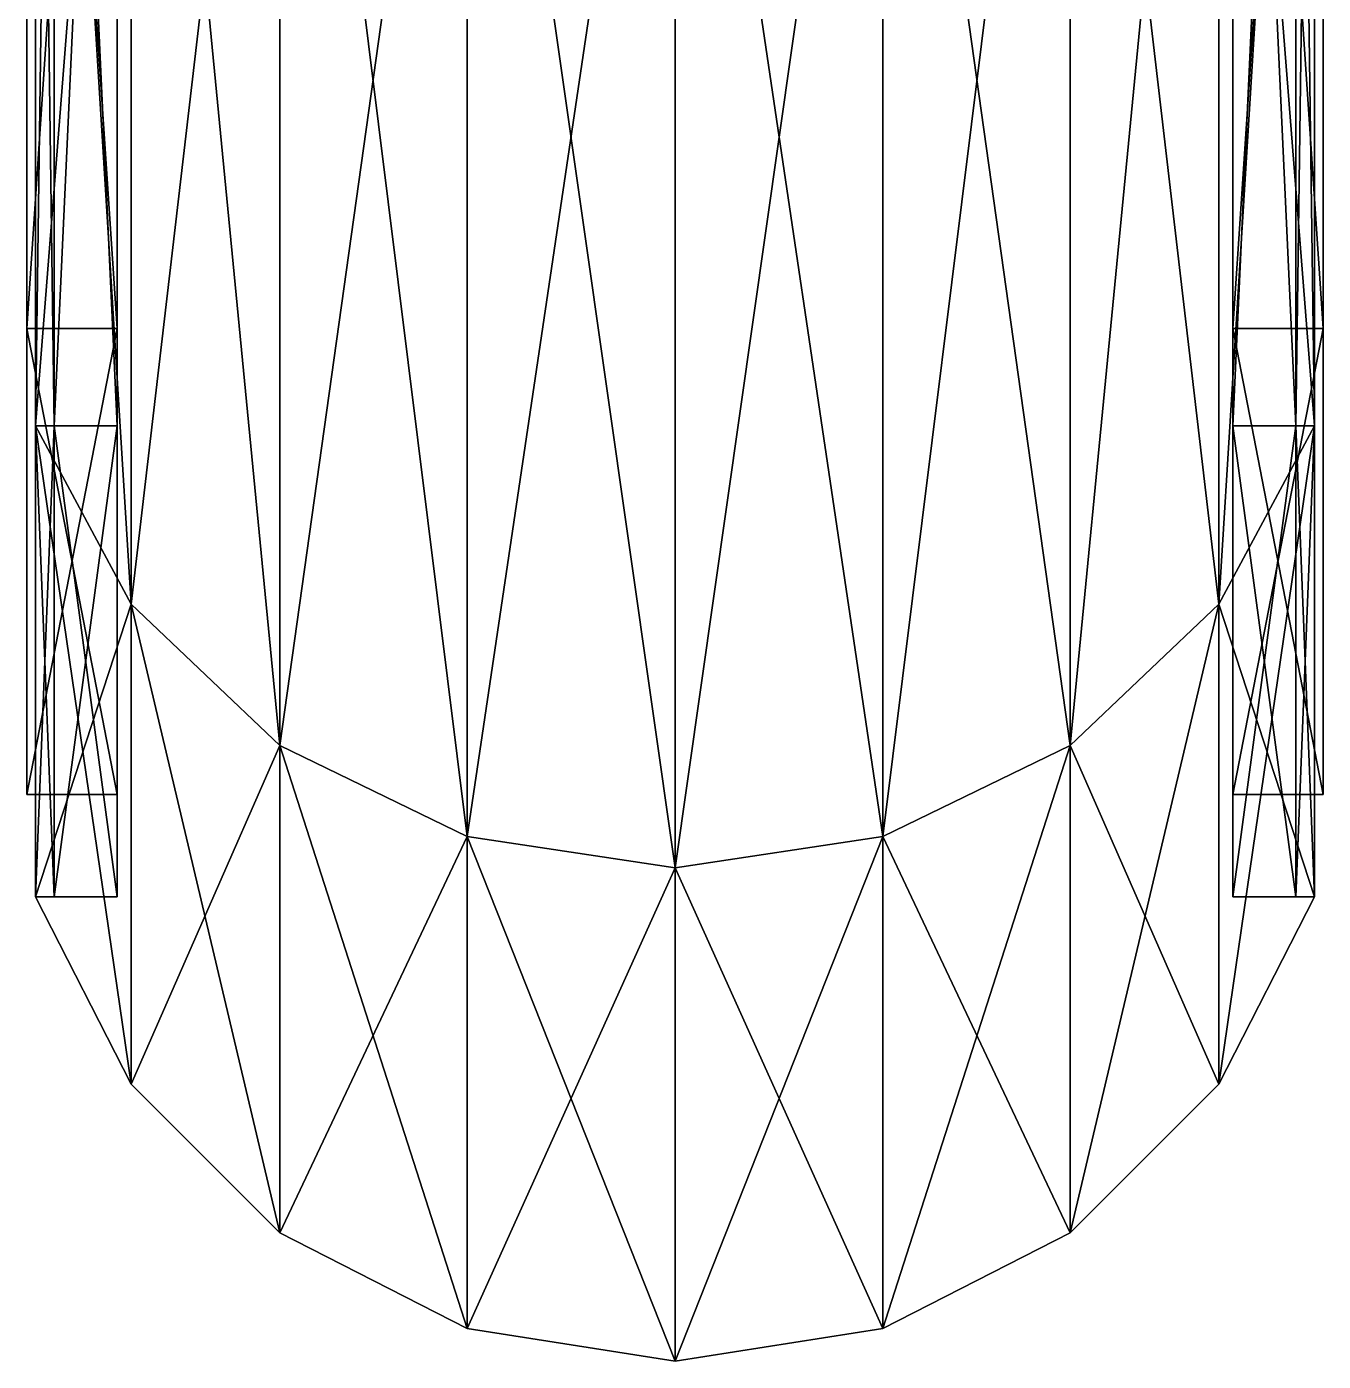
# Model space of a CAD drawing. Header units: centimetres. Extents: x -9.1 to 9.1, y -0.1 to 15.5.
# Drawn here: x -8.258 to -7.294, y -0.114 to 0.878 of the extents above; entities that cross this region are included whole.
import ezdxf

# ---------------------------------------------------------------- set-up
doc = ezdxf.new("R2010")
doc.units = ezdxf.units.CM
doc.header["$MEASUREMENT"] = 0

msp = doc.modelspace()

# ---------------------------------------------------------------- meshes
at = {"color": 254, "true_color": 0xcccccc}
mesh = msp.add_polyface(dxfattribs=at)
corners = [(-7.3718, 0.44862, -2.25394), (-7.30078, 1.59741, -4.20532), (-7.3718, 1.48465, -4.28724), (-7.30078, 1.59741, 4.20532), (-7.30078, 0.58119, 2.21087), (-7.3718, 1.48465, 4.28724), (-7.48242, 0.34342, -2.28812), (-7.48242, 1.39516, -4.35226), (-7.3718, 0.44862, 2.25394), (-7.48242, 1.39516, 4.35226), (-8.18082, 0.44862, -2.25394), (-8.07021, 1.39516, -4.35226), (-8.18082, 1.48465, -4.28724), (-8.0702, 1.39516, 4.35226), (-8.07021, 0.34342, 2.28812), (-8.18082, 1.48465, 4.28724), (-8.25184, 0.58119, -2.21087), (-8.25184, 1.59741, -4.20532), (-8.18082, 0.44862, 2.25394), (-8.25184, 1.59741, 4.20532), (-7.30078, 1.59741, -4.20532), (-7.30078, 0.58119, -2.21087), (-7.31448, 1.59741, -4.20532), (-7.31448, 0.58119, 2.21087), (-7.30078, 1.59741, 4.20532), (-7.31448, 1.59741, 4.20532), (-8.23814, 0.58119, -2.21087), (-8.25184, 1.59741, -4.20532), (-8.23814, 1.59741, -4.20532), (-8.25184, 1.59741, 4.20532), (-8.25184, 0.58119, 2.21087), (-8.23814, 1.59741, 4.20532), (-7.31448, 1.59741, -4.20532), (-7.31448, 0.58119, -2.21087), (-7.36152, 1.59741, -4.20532), (-7.36152, 0.58119, 2.21087), (-7.31448, 1.59741, 4.20532), (-7.36152, 1.59741, 4.20532), (-8.19111, 0.58119, -2.21087), (-8.23814, 1.59741, -4.20532), (-8.19111, 1.59741, -4.20532), (-8.23814, 1.59741, 4.20532), (-8.23814, 0.58119, 2.21087), (-8.19111, 1.59741, 4.20532), (-7.36152, 1.59741, -4.20532), (-7.36152, 0.58119, -2.21087), (-7.36152, 1.65887, -4.16066), (-7.36152, 0.65344, 2.18739), (-7.36152, 1.59741, 4.20532), (-7.36152, 1.65887, 4.16066), (-8.19111, 0.65344, -2.18739), (-8.19111, 1.59741, -4.20532), (-8.19111, 1.65887, -4.16066), (-8.19111, 1.59741, 4.20532), (-8.19111, 0.58119, 2.21087), (-8.19111, 1.65887, 4.16066), (-7.36152, 1.65887, -4.16066), (-7.36152, 0.65344, -2.18739), (-7.29415, 1.65887, -4.16066), (-7.29415, 0.65344, 2.18739), (-7.36152, 1.65887, 4.16066), (-7.29415, 1.65887, 4.16066), (-8.25848, 0.65344, -2.18739), (-8.19111, 1.65887, -4.16066), (-8.25848, 1.65887, -4.16066), (-8.19111, 1.65887, 4.16066), (-8.19111, 0.65344, 2.18739), (-8.25848, 1.65887, 4.16066), (-7.29415, 1.65887, -4.16066), (-7.29415, 0.65344, -2.18739), (-7.29415, 2.19434, -3.77162), (-7.29415, 1.28292, -1.98286), (-7.29415, 0.65344, 2.18739), (-7.29415, 1.65887, 4.16066), (-7.29415, 1.28292, 1.98286), (-7.29415, 2.19434, 3.77162), (-8.25848, 0.65344, -2.18739), (-8.25848, 1.65887, -4.16066), (-8.25848, 1.28292, -1.98286), (-8.25848, 2.19434, -3.77162), (-8.25848, 1.65887, 4.16066), (-8.25848, 0.65344, 2.18739), (-8.25848, 2.19434, 3.77162), (-8.25848, 1.28292, 1.98286), (-7.32126, 2.19434, -3.77162), (-7.29415, 1.28292, -1.98286), (-7.32126, 1.28292, -1.98286), (-7.29415, 1.28292, -1.98286), (-7.29415, 0.96887), (-7.32126, 1.28292, -1.98286), (-7.32126, 0.96887), (-7.32126, 0.96887), (-7.29415, 1.28292, 1.98286), (-7.32126, 1.28292, 1.98286), (-7.29415, 1.28292, 1.98286), (-7.29415, 2.19434, 3.77162), (-7.32126, 1.28292, 1.98286), (-8.25848, 1.28292, -1.98286), (-8.25848, 2.19434, -3.77162), (-8.23137, 1.28292, -1.98286), (-8.23137, 0.96887), (-8.25848, 1.28292, -1.98286), (-8.23137, 1.28292, -1.98286), (-8.25848, 1.28292, 1.98286), (-8.25848, 0.96887), (-8.23137, 1.28292, 1.98286), (-8.23137, 0.96887), (-8.23137, 2.19434, 3.77162), (-8.25848, 1.28292, 1.98286), (-8.23137, 1.28292, 1.98286), (-7.38231, 2.19434, -3.77162), (-7.32126, 1.28292, -1.98286), (-7.38231, 1.28292, -1.98286), (-7.32126, 1.28292, -1.98286), (-7.32126, 0.96887), (-7.38231, 1.28292, -1.98286), (-7.38231, 0.96887), (-7.32126, 0.96887), (-7.32126, 1.28292, 1.98286), (-7.38231, 0.96887), (-7.38231, 1.28292, 1.98286), (-7.32126, 1.28292, 1.98286), (-7.32126, 2.19434, 3.77162), (-7.38231, 1.28292, 1.98286), (-8.23137, 1.28292, -1.98286), (-8.23137, 2.19434, -3.77162), (-8.17031, 1.28292, -1.98286), (-8.17031, 0.96887), (-8.23137, 1.28292, -1.98286), (-8.17031, 1.28292, -1.98286), (-8.23137, 1.28292, 1.98286), (-8.23137, 0.96887), (-8.17031, 1.28292, 1.98286), (-8.17031, 2.19434, 3.77162), (-8.23137, 1.28292, 1.98286), (-8.17031, 1.28292, 1.98286), (-7.77631, 2.19434, -3.77162), (-7.38231, 1.28292, -1.98286), (-7.77631, 1.28292, -1.98286), (-7.38231, 1.28292, -1.98286), (-7.38231, 0.96887), (-7.77631, 1.28292, -1.98286), (-7.77631, 0.96887), (-7.38231, 1.28292, 1.98286), (-7.77631, 1.28292, 1.98286), (-7.38231, 1.28292, 1.98286), (-7.38231, 2.19434, 3.77162), (-7.77631, 1.28292, 1.98286), (-8.17031, 1.28292, -1.98286), (-8.17031, 2.19434, -3.77162), (-7.77631, 1.28292, -1.98286), (-7.77631, 0.96887), (-8.17031, 1.28292, -1.98286), (-7.77631, 1.28292, -1.98286), (-8.17031, 1.28292, 1.98286), (-8.17031, 0.96887), (-7.77631, 1.28292, 1.98286), (-7.77631, 2.19434, 3.77162), (-8.17031, 1.28292, 1.98286), (-7.77631, 1.28292, 1.98286)]
mesh.append_faces([[corners[k] for k in face] for face in [(0, 1, 2), (3, 4, 5), (6, 2, 7), (5, 8, 9), (10, 11, 12), (13, 14, 15), (16, 12, 17), (15, 18, 19), (20, 21, 22), (23, 24, 25), (26, 27, 28), (29, 30, 31), (32, 33, 34), (35, 36, 37), (38, 39, 40), (41, 42, 43), (44, 45, 46), (47, 48, 49), (50, 51, 52), (53, 54, 55), (56, 57, 58), (59, 60, 61), (62, 63, 64), (65, 66, 67), (68, 69, 70), (70, 69, 71), (72, 73, 74), (74, 73, 75), (76, 77, 78), (78, 77, 79), (80, 81, 82), (82, 81, 83), (84, 85, 86), (87, 88, 89), (89, 88, 90), (91, 92, 93), (94, 95, 96), (97, 98, 99), (100, 101, 102), (103, 104, 105), (105, 104, 106), (107, 108, 109), (110, 111, 112), (113, 114, 115), (115, 114, 116), (117, 118, 119), (119, 118, 120), (121, 122, 123), (124, 125, 126), (127, 128, 129), (130, 131, 132), (133, 134, 135), (136, 137, 138), (139, 140, 141), (142, 143, 144), (145, 146, 147), (148, 149, 150), (151, 152, 153), (154, 155, 156), (157, 158, 159)]], dxfattribs={"color": 254})
mesh = msp.add_polyface(dxfattribs=at)
corners = [(-7.30078, 0.58119, -2.21087), (-7.30078, 1.59741, -4.20532), (-7.3718, 0.44862, -2.25394), (-7.3718, 1.48465, 4.28724), (-7.30078, 0.58119, 2.21087), (-7.3718, 0.44862, 2.25394), (-7.3718, 1.48465, -4.28724), (-7.48242, 0.34342, -2.28812), (-7.48242, 1.39516, 4.35226), (-7.48242, 0.34342, 2.28812), (-7.48242, 1.39516, -4.35226), (-7.6218, 0.27588, -2.31007), (-7.6218, 1.3377, -4.39401), (-7.6218, 1.3377, 4.39401), (-7.6218, 0.27588, 2.31007), (-7.77631, 0.2526, -2.31763), (-7.77631, 1.3179, -4.40839), (-7.77631, 1.3179, 4.40839), (-7.77631, 0.2526, 2.31763), (-7.93082, 0.27588, -2.31007), (-7.93082, 1.3377, -4.39401), (-7.93082, 1.3377, 4.39401), (-7.93082, 0.27588, 2.31007), (-8.07021, 0.34342, -2.28812), (-8.07021, 1.39516, -4.35226), (-8.0702, 1.39516, 4.35226), (-8.07021, 0.34342, 2.28812), (-8.18082, 0.44862, -2.25394), (-8.18082, 1.48465, 4.28724), (-8.18082, 0.44862, 2.25394), (-8.18082, 1.48465, -4.28724), (-8.25184, 0.58119, -2.21087), (-8.25184, 1.59741, 4.20532), (-8.25184, 0.58119, 2.21087), (-7.31448, 1.59741, -4.20532), (-7.30078, 0.58119, -2.21087), (-7.31448, 0.58119, -2.21087), (-7.30078, 0.58119, 2.21087), (-7.30078, 1.59741, 4.20532), (-7.31448, 0.58119, 2.21087), (-8.25184, 0.58119, -2.21087), (-8.25184, 1.59741, -4.20532), (-8.23814, 0.58119, -2.21087), (-8.23814, 1.59741, 4.20532), (-8.25184, 0.58119, 2.21087), (-8.23814, 0.58119, 2.21087), (-7.36152, 1.59741, -4.20532), (-7.31448, 0.58119, -2.21087), (-7.36152, 0.58119, -2.21087), (-7.31448, 0.58119, 2.21087), (-7.31448, 1.59741, 4.20532), (-7.36152, 0.58119, 2.21087), (-8.23814, 0.58119, -2.21087), (-8.23814, 1.59741, -4.20532), (-8.19111, 0.58119, -2.21087), (-8.19111, 1.59741, 4.20532), (-8.23814, 0.58119, 2.21087), (-8.19111, 0.58119, 2.21087), (-7.36152, 1.65887, -4.16066), (-7.36152, 0.58119, -2.21087), (-7.36152, 0.65344, -2.18739), (-7.36152, 0.58119, 2.21087), (-7.36152, 1.59741, 4.20532), (-7.36152, 0.65344, 2.18739), (-8.19111, 0.58119, -2.21087), (-8.19111, 1.59741, -4.20532), (-8.19111, 0.65344, -2.18739), (-8.19111, 1.65887, 4.16066), (-8.19111, 0.58119, 2.21087), (-8.19111, 0.65344, 2.18739), (-7.29415, 1.65887, -4.16066), (-7.36152, 0.65344, -2.18739), (-7.29415, 0.65344, -2.18739), (-7.36152, 0.65344, -2.18739), (-7.36152, 0.30699), (-7.29415, 0.65344, -2.18739), (-7.29415, 0.30699), (-7.36152, 0.65344, 2.18739), (-7.29415, 0.65344, 2.18739), (-7.36152, 0.65344, 2.18739), (-7.36152, 1.65887, 4.16066), (-7.29415, 0.65344, 2.18739), (-8.19111, 0.65344, -2.18739), (-8.19111, 1.65887, -4.16066), (-8.25848, 0.65344, -2.18739), (-8.25848, 0.30699), (-8.19111, 0.65344, -2.18739), (-8.25848, 0.65344, -2.18739), (-8.19111, 0.65344, 2.18739), (-8.19111, 0.30699), (-8.25848, 0.65344, 2.18739), (-8.25848, 1.65887, 4.16066), (-8.19111, 0.65344, 2.18739), (-8.25848, 0.65344, 2.18739), (-7.29415, 0.65344, -2.18739), (-7.29415, 0.30699), (-7.29415, 1.28292, -1.98286), (-7.29415, 0.96887), (-7.29415, 0.30699), (-7.29415, 0.65344, 2.18739), (-7.29415, 0.96887), (-7.29415, 1.28292, 1.98286), (-8.25848, 0.30699), (-8.25848, 0.65344, -2.18739), (-8.25848, 0.96887), (-8.25848, 1.28292, -1.98286), (-8.25848, 0.65344, 2.18739), (-8.25848, 0.30699), (-8.25848, 1.28292, 1.98286), (-8.25848, 0.96887), (-7.29415, 0.96887), (-7.29415, 1.28292, 1.98286), (-7.32126, 0.96887), (-8.25848, 0.96887), (-8.25848, 1.28292, -1.98286), (-8.23137, 0.96887), (-8.23137, 0.96887), (-8.23137, 1.28292, -1.98286), (-8.17031, 0.96887), (-8.17031, 1.28292, 1.98286), (-8.23137, 0.96887), (-8.17031, 0.96887), (-7.77631, 1.28292, -1.98286), (-7.38231, 0.96887), (-7.77631, 0.96887), (-7.38231, 0.96887), (-7.38231, 1.28292, 1.98286), (-7.77631, 0.96887), (-8.17031, 0.96887), (-8.17031, 1.28292, -1.98286), (-7.77631, 0.96887), (-7.77631, 1.28292, 1.98286), (-8.17031, 0.96887), (-7.77631, 0.96887)]
mesh.append_faces([[corners[k] for k in face] for face in [(0, 1, 2), (3, 4, 5), (2, 6, 7), (8, 5, 9), (7, 10, 11), (11, 10, 12), (8, 9, 13), (13, 9, 14), (11, 12, 15), (15, 12, 16), (13, 14, 17), (17, 14, 18), (15, 16, 19), (19, 16, 20), (17, 18, 21), (21, 18, 22), (19, 20, 23), (23, 20, 24), (21, 22, 25), (25, 22, 26), (23, 24, 27), (28, 26, 29), (27, 30, 31), (32, 29, 33), (34, 35, 36), (37, 38, 39), (40, 41, 42), (43, 44, 45), (46, 47, 48), (49, 50, 51), (52, 53, 54), (55, 56, 57), (58, 59, 60), (61, 62, 63), (64, 65, 66), (67, 68, 69), (70, 71, 72), (73, 74, 75), (76, 77, 78), (79, 80, 81), (82, 83, 84), (85, 86, 87), (88, 89, 90), (91, 92, 93), (94, 95, 96), (96, 95, 97), (98, 99, 100), (100, 99, 101), (102, 103, 104), (104, 103, 105), (106, 107, 108), (108, 107, 109), (110, 111, 112), (113, 114, 115), (116, 117, 118), (119, 120, 121), (122, 123, 124), (125, 126, 127), (128, 129, 130), (131, 132, 133)]], dxfattribs={"color": 254})
mesh = msp.add_polyface(dxfattribs=at)
corners = [(-7.30078, 0.23102), (-7.30078, 0.58119, -2.21087), (-7.3718, 0.09164), (-7.3718, 0.44862, -2.25394), (-7.30078, 0.58119, 2.21087), (-7.3718, 0.44862, 2.25394), (-7.48242, -0.01898), (-7.48242, 0.34342, -2.28812), (-7.48242, 0.34342, 2.28812), (-7.6218, -0.09), (-7.6218, 0.27588, -2.31007), (-7.6218, 0.27588, 2.31007), (-7.77631, -0.11447), (-7.77631, 0.2526, -2.31763), (-7.77631, 0.2526, 2.31763), (-7.93082, -0.09), (-7.93082, 0.27588, -2.31007), (-7.93082, 0.27588, 2.31007), (-8.07021, -0.01898), (-8.07021, 0.34342, -2.28812), (-8.07021, 0.34342, 2.28812), (-8.18082, 0.09164), (-8.18082, 0.44862, -2.25394), (-8.18082, 0.44862, 2.25394), (-8.25184, 0.23102), (-8.25184, 0.58119, -2.21087), (-8.25184, 0.58119, 2.21087), (-7.30078, 0.58119, -2.21087), (-7.30078, 0.23102), (-7.31448, 0.58119, -2.21087), (-7.31448, 0.23102), (-7.30078, 0.23102), (-7.30078, 0.58119, 2.21087), (-7.31448, 0.23102), (-7.31448, 0.58119, 2.21087), (-8.25184, 0.23102), (-8.25184, 0.58119, -2.21087), (-8.23814, 0.23102), (-8.23814, 0.58119, -2.21087), (-8.25184, 0.58119, 2.21087), (-8.25184, 0.23102), (-8.23814, 0.58119, 2.21087), (-8.23814, 0.23102), (-7.31448, 0.58119, -2.21087), (-7.31448, 0.23102), (-7.36152, 0.58119, -2.21087), (-7.36152, 0.23102), (-7.31448, 0.23102), (-7.31448, 0.58119, 2.21087), (-7.36152, 0.23102), (-7.36152, 0.58119, 2.21087), (-8.23814, 0.23102), (-8.23814, 0.58119, -2.21087), (-8.19111, 0.23102), (-8.19111, 0.58119, -2.21087), (-8.23814, 0.58119, 2.21087), (-8.23814, 0.23102), (-8.19111, 0.58119, 2.21087), (-8.19111, 0.23102), (-7.36152, 0.58119, -2.21087), (-7.36152, 0.23102), (-7.36152, 0.65344, -2.18739), (-7.36152, 0.30699), (-7.36152, 0.23102), (-7.36152, 0.58119, 2.21087), (-7.36152, 0.30699), (-7.36152, 0.65344, 2.18739), (-8.19111, 0.23102), (-8.19111, 0.58119, -2.21087), (-8.19111, 0.30699), (-8.19111, 0.65344, -2.18739), (-8.19111, 0.58119, 2.21087), (-8.19111, 0.23102), (-8.19111, 0.65344, 2.18739), (-8.19111, 0.30699), (-7.29415, 0.65344, -2.18739), (-7.36152, 0.30699), (-7.29415, 0.30699), (-7.36152, 0.30699), (-7.36152, 0.65344, 2.18739), (-7.29415, 0.30699), (-8.19111, 0.30699), (-8.19111, 0.65344, -2.18739), (-8.25848, 0.30699), (-8.25848, 0.65344, 2.18739), (-8.19111, 0.30699), (-8.25848, 0.30699)]
mesh.append_faces([[corners[k] for k in face] for face in [(0, 1, 2), (2, 1, 3), (4, 0, 5), (5, 0, 2), (2, 3, 6), (6, 3, 7), (5, 2, 8), (8, 2, 6), (6, 7, 9), (9, 7, 10), (8, 6, 11), (11, 6, 9), (9, 10, 12), (12, 10, 13), (11, 9, 14), (14, 9, 12), (12, 13, 15), (15, 13, 16), (14, 12, 17), (17, 12, 15), (15, 16, 18), (18, 16, 19), (17, 15, 20), (20, 15, 18), (18, 19, 21), (21, 19, 22), (20, 18, 23), (23, 18, 21), (21, 22, 24), (24, 22, 25), (23, 21, 26), (26, 21, 24), (27, 28, 29), (29, 28, 30), (31, 32, 33), (33, 32, 34), (35, 36, 37), (37, 36, 38), (39, 40, 41), (41, 40, 42), (43, 44, 45), (45, 44, 46), (47, 48, 49), (49, 48, 50), (51, 52, 53), (53, 52, 54), (55, 56, 57), (57, 56, 58), (59, 60, 61), (61, 60, 62), (63, 64, 65), (65, 64, 66), (67, 68, 69), (69, 68, 70), (71, 72, 73), (73, 72, 74), (75, 76, 77), (78, 79, 80), (81, 82, 83), (84, 85, 86)]], dxfattribs={"color": 254})

doc.saveas('drawing.dxf')
